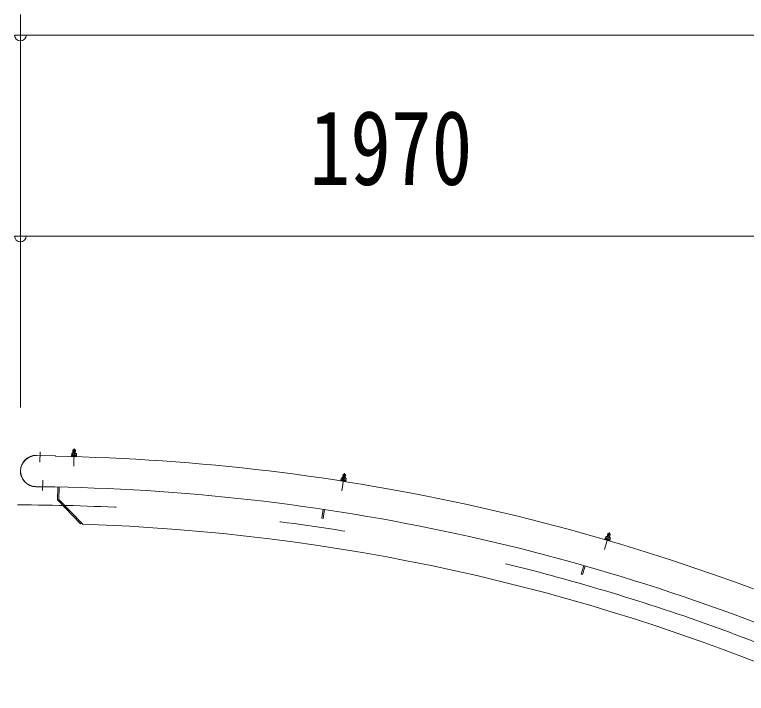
# Model space of a CAD drawing. Units: millimetres, scale not verified. Extents: x -34086 to 34091, y -14700 to 14700.
# Drawn here: x 8526 to 10310, y 5367 to 7023 of the extents above; entities that cross this region are included whole.
import ezdxf
from ezdxf.enums import TextEntityAlignment as Align

# ---------------------------------------------------------------- set-up
doc = ezdxf.new("R2010")
doc.units = ezdxf.units.MM
doc.header["$LTSCALE"] = 80
doc.linetypes.add('USER3', pattern=[24, 12, -5, 2, -5])
for name, color, linetype, lineweight in [('0-2_1-07BOLD', 7, 'Continuous', 18), ('0-3_1-27CENTER', 3, 'USER3', 18), ('0-4_1-47THIN', 4, 'Continuous', 18), ('0-5_1-57DIM', 3, 'Continuous', 18)]:
    doc.layers.add(name, color=color, linetype=linetype, lineweight=lineweight)
doc.styles.add('ＭＳ ゴシック', font='')
doc.styles.get('ＭＳ ゴシック').set_extended_font_data('MS Gothic')

msp = doc.modelspace()

# ---------------------------------------------------------------- linework, layer by layer
at = {"layer": '0-2_1-07BOLD'}
for p, q in [((8668.27, 5952.73), (8668.48, 5960.88)), ((8674.48, 5960.72), (8668.48, 5960.88)), ((8579.38, 5947.11), (8626.07, 5946.17)), ((8626.08, 5946.68), (8579.39, 5947.61)), ((8626.08, 5946.68), (8626.06, 5945.56)), ((8664.88, 5947.82), (8664.84, 5946.32)), ((8664.84, 5946.32), (8677.33, 5945.98)), ((8664.88, 5947.82), (8677.38, 5947.48)), ((8665.32, 5946.31), (8665.27, 5944.71)), ((8665.48, 5952.3), (8665.36, 5947.81)), ((8666.37, 5952.78), (8665.48, 5952.3)), ((8668.36, 5952.23), (8668.24, 5947.73)), ((8674.13, 5952.07), (8674.01, 5947.58)), ((8676.86, 5946), (8676.82, 5944.4)), ((8677.38, 5947.48), (8677.33, 5945.98)), ((9321.81, 5888.51), (9321.58, 5887.03)), ((9321.58, 5887.03), (9333.93, 5885.09)), ((9322.98, 5892.88), (9322.29, 5888.43)), ((9323.92, 5893.24), (9322.98, 5892.88)), ((9323.92, 5893.24), (9333.6, 5891.72)), ((9325.83, 5892.43), (9325.14, 5887.99)), ((9325.8, 5892.94), (9327.06, 5901)), ((9328.21, 5901.83), (9327.06, 5901)), ((9332.99, 5900.07), (9327.06, 5901)), ((9332.16, 5901.21), (9328.21, 5901.83)), ((9331.54, 5891.53), (9330.84, 5887.09)), ((9331.73, 5892.01), (9332.99, 5900.07)), ((9332.99, 5900.07), (9332.16, 5901.21)), ((9333.6, 5891.72), (9334.39, 5891.08)), ((9334.39, 5891.08), (9333.69, 5886.64)), ((8577.85, 5871.03), (8624.54, 5870.09)), ((8577.86, 5871.52), (8624.56, 5870.59)), ((8624.56, 5870.58), (8624.54, 5870.09)), ((8631.36, 5870.46), (8630.73, 5839.14)), ((8634.55, 5870.39), (8633.95, 5840.4)), ((9333.46, 5885.16), (9333.21, 5883.58)), ((8687.07, 5780.49), (8630.73, 5839.14)), ((8692.2, 5779.76), (8633.95, 5840.4)), ((9278.62, 5816.09), (9275.36, 5794.33)), ((9281.79, 5815.61), (9278.53, 5793.86)), ((8689.38, 5782.71), (8687.07, 5780.49)), ((9275.36, 5794.33), (9278.53, 5793.86)), ((9965.72, 5743.7), (9965.27, 5742.16)), ((9965.68, 5745.27), (9977.68, 5741.76)), ((9967.4, 5749.45), (9966.14, 5745.14)), ((9968.38, 5749.69), (9967.4, 5749.45)), ((9970.17, 5748.64), (9968.91, 5744.33)), ((9970.21, 5749.16), (9972.49, 5756.98)), ((9973.74, 5757.66), (9972.49, 5756.98)), ((9977.57, 5756.54), (9973.74, 5757.66)), ((9975.72, 5747.02), (9974.45, 5742.71)), ((9978.25, 5755.29), (9977.57, 5756.54)), ((9965.27, 5742.16), (9976.35, 5738.92)), ((9976.8, 5740.46), (9976.35, 5738.92)), ((9977.68, 5741.76), (9977.26, 5740.32)), ((9913.55, 5679), (9907.52, 5657.85)), ((9916.62, 5678.13), (9910.59, 5656.97)), ((9907.52, 5657.85), (9910.59, 5656.97))]:
    msp.add_line(p, q, dxfattribs=at)
for points in [[(8674.26, 5952.57), (8674.48, 5960.72), (8673.5, 5961.75), (8669.5, 5961.85), (8668.48, 5960.88)], [(8666.37, 5952.78), (8676.16, 5952.52), (8677.02, 5951.99), (8676.9, 5947.5)], [(9322.05, 5886.96), (9321.8, 5885.37), (9333.21, 5883.58)], [(9321.81, 5888.51), (9334.16, 5886.57), (9333.93, 5885.09)], [(9965.68, 5745.27), (9965.26, 5743.84), (9977.26, 5740.32)], [(9968.38, 5749.69), (9977.79, 5746.94), (9978.48, 5746.21), (9977.22, 5741.9)], [(9975.96, 5747.47), (9978.25, 5755.29), (9972.49, 5756.98)]]:
    msp.add_lwpolyline(points, dxfattribs=at)
for centre, radius, start, end in [((8578.62, 5909.32), 38.3, 88.854, 268.854), ((8578.62, 5909.32), 37.8, 88.854, 268.854), ((8533.66, 826.85), 5119.55, 65.66528, 88.9659), ((8666.87, 5950.45), 2.32, 49.93085, 88.46228), ((8671.03, 5944.15), 8.51, 68.63316, 108.29361), ((8675.53, 5950.22), 2.32, 88.46228, 127.00851), ((9324.13, 5890.86), 2.32, 42.54817, 81.07961), ((9327.44, 5884.07), 8.51, 61.25049, 100.91093), ((9332.68, 5889.52), 2.32, 81.07961, 119.62584), ((8533.66, 826.85), 5044.55, 65.80466, 88.96758), ((8533.66, 826.85), 4955.45, 67.05199, 88.16658), ((9968.28, 5747.31), 2.32, 35.1655, 73.69695), ((9970.7, 5740.15), 8.51, 53.86781, 93.52827), ((9976.59, 5744.88), 2.32, 73.69695, 112.24318)]:
    msp.add_arc(centre, radius, start, end, dxfattribs=at)
at = {"layer": '0-3_1-27CENTER'}
for p, q in [((8671.58, 5964.55), (8670.41, 5921.04)), ((8588.26, 5956.03), (8587.76, 5931.04)), ((9330.61, 5904.23), (9323.86, 5861.24)), ((8594.38, 5862.09), (8594.88, 5887.08)), ((9976.42, 5759.74), (9964.21, 5717.96))]:
    msp.add_line(p, q, dxfattribs=at)
msp.add_arc((8533.66, 826.85), 5000, 65.24121, 90, dxfattribs=at)
at = {"layer": '0-4_1-47THIN'}
for p, q in [((8669.06, 5952.71), (8669.31, 5961.66)), ((8673.46, 5952.59), (8673.7, 5961.53)), ((9326.59, 5892.82), (9327.98, 5901.66)), ((9330.94, 5892.14), (9332.33, 5900.98)), ((9970.97, 5748.94), (9973.48, 5757.53)), ((9975.2, 5747.7), (9977.71, 5756.29))]:
    msp.add_line(p, q, dxfattribs=at)
at = {"layer": '0-5_1-57DIM'}
for p, q in [((8540.32, 6064.7), (8540.32, 7022.54)), ((8554.32, 6972.54), (8526.32, 6972.54)), ((8540.32, 6972.54), (12810.32, 6972.54)), ((8554.32, 6482.54), (8526.32, 6482.54)), ((8540.32, 6482.54), (12810.32, 6482.54))]:
    msp.add_line(p, q, dxfattribs=at)
for centre in [(8540.32, 6972.54), (8540.32, 6482.54)]:
    msp.add_arc(centre, 14, 180, 0, dxfattribs=at)

# ---------------------------------------------------------------- texts
at = {"layer": '0-5_1-57DIM', "color": 7, "style": 'ＭＳ ゴシック', "width": 0.8}
msp.add_text('1970', height=182.3, dxfattribs=at).set_placement((9245.05, 6552.54), align=Align.BOTTOM_LEFT)

doc.saveas('drawing.dxf')
